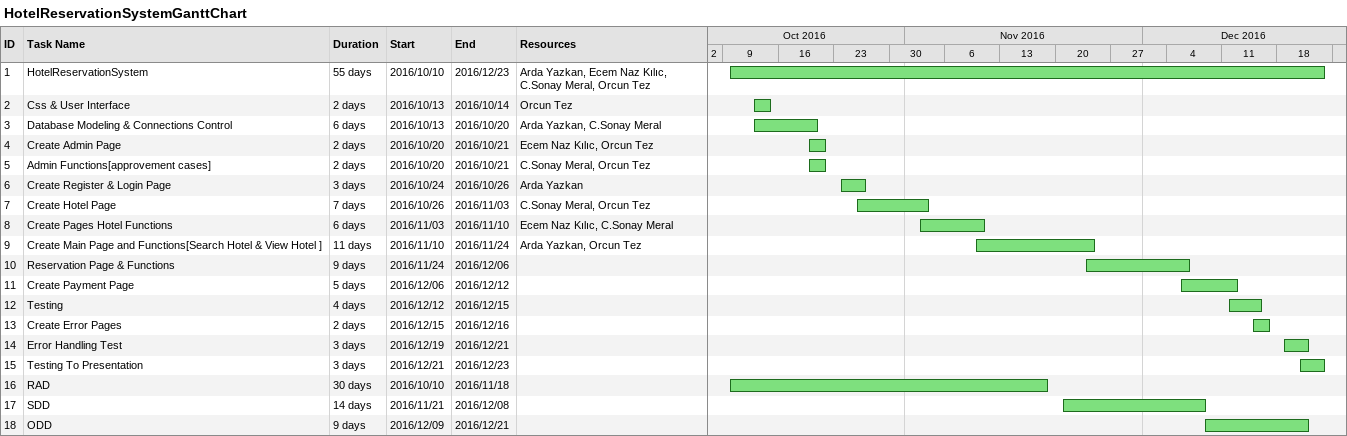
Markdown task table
HotelReservationSystemGanttChart

| ID | Task | Duration | Start | Finish | Resources |
|---|---|---|---|---|---|
| 1 | HotelReservationSystem | 55d | 2016-10-10 | 2016-12-23 | Arda Yazkan, Ecem Naz Kılıc, C.Sonay Meral, Orcun Tez |
| 2 | Css & User Interface | 2d | 2016-10-13 | 2016-10-14 | Orcun Tez |
| 3 | Database Modeling & Connections Control | 6d | 2016-10-13 | 2016-10-20 | Arda Yazkan, C.Sonay Meral |
| 4 | Create Admin Page | 2d | 2016-10-20 | 2016-10-21 | Ecem Naz Kılıc, Orcun Tez |
| 5 | Admin Functions[approvement cases] | 2d | 2016-10-20 | 2016-10-21 | C.Sonay Meral, Orcun Tez |
| 6 | Create Register & Login Page | 3d | 2016-10-24 | 2016-10-26 | Arda Yazkan |
| 7 | Create Hotel Page | 7d | 2016-10-26 | 2016-11-03 | C.Sonay Meral, Orcun Tez |
| 8 | Create Pages Hotel Functions | 6d | 2016-11-03 | 2016-11-10 | Ecem Naz Kılıc, C.Sonay Meral |
| 9 | Create Main Page and Functions[Search Hotel & View Hotel ] | 11d | 2016-11-10 | 2016-11-24 | Arda Yazkan, Orcun Tez |
| 10 | Reservation Page & Functions | 9d | 2016-11-24 | 2016-12-06 |  |
| 11 | Create Payment Page | 5d | 2016-12-06 | 2016-12-12 |  |
| 12 | Testing | 4d | 2016-12-12 | 2016-12-15 |  |
| 13 | Create Error Pages | 2d | 2016-12-15 | 2016-12-16 |  |
| 14 | Error Handling Test | 3d | 2016-12-19 | 2016-12-21 |  |
| 15 | Testing To Presentation | 3d | 2016-12-21 | 2016-12-23 |  |
| 16 | RAD | 30d | 2016-10-10 | 2016-11-18 |  |
| 17 | SDD | 14d | 2016-11-21 | 2016-12-08 |  |
| 18 | ODD | 9d | 2016-12-09 | 2016-12-21 |  |
